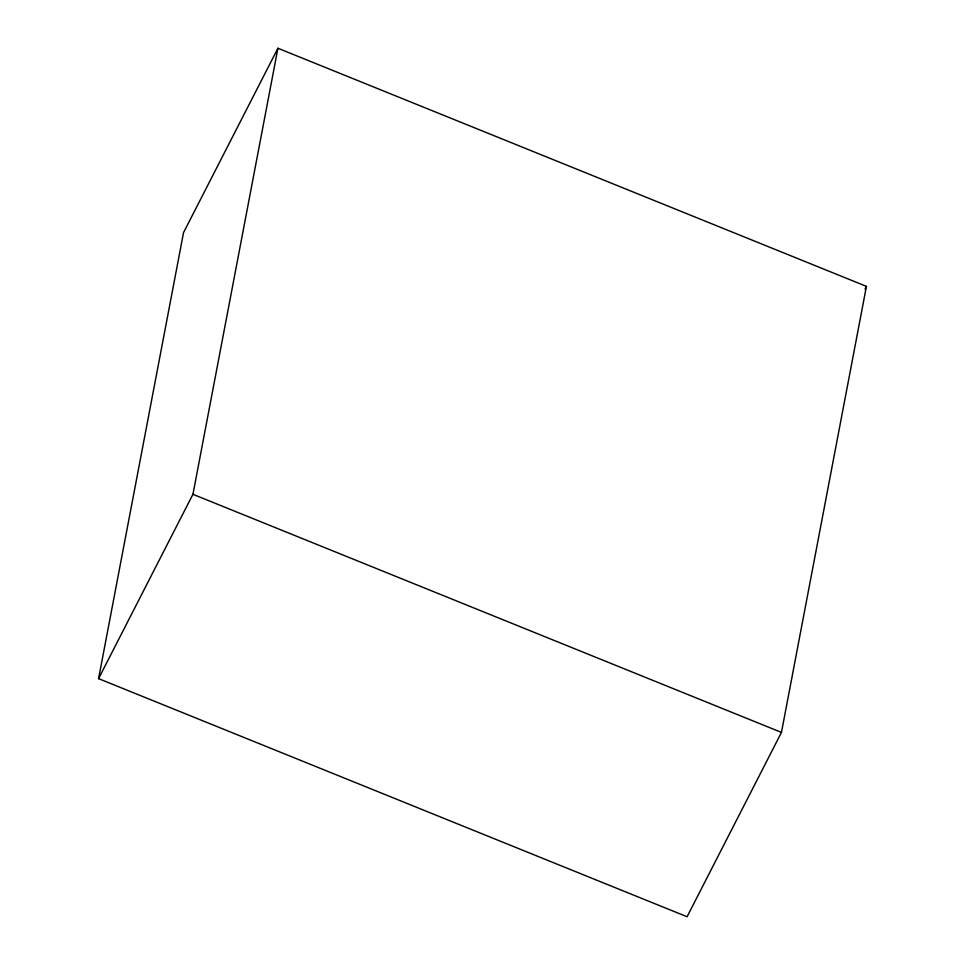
<?xml version="1.0" encoding="UTF-8"?>
<svg xmlns="http://www.w3.org/2000/svg" width="965" height="965" viewBox="0 0 965 965"><rect width="100%" height="100%" fill="white"/><g stroke="black" fill="none" stroke-linecap="round" stroke-linejoin="round"><path stroke-width="1.45" d="M98.575 678.636L183.543 232.589L277.92 48.25L866.425 286.364L781.457 732.411L687.08 916.75L98.575 678.636L192.94 494.297L277.92 48.25M865.062 289.03L866.425 286.364M192.94 494.297L781.457 732.411"/></g></svg>
